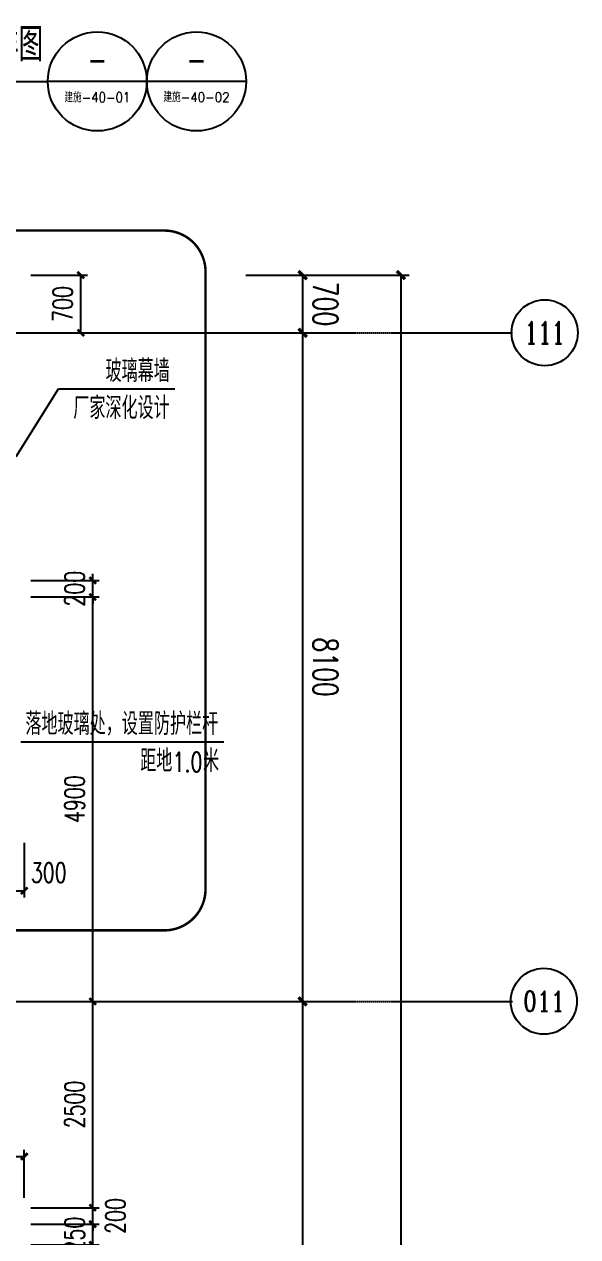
# Model space of a CAD drawing. Extents: x -954573 to 446329, y 489853 to 1226784.
# Drawn here: x -68054 to -61355, y 820868 to 835559 of the extents above; entities that cross this region are included whole.
import ezdxf
from ezdxf.enums import TextEntityAlignment as Align

# ---------------------------------------------------------------- set-up
doc = ezdxf.new("R2010")
doc.units = 0
doc.header["$LTSCALE"] = 10
doc.header["$MEASUREMENT"] = 0
doc.linetypes.add('10平面$0$DOTE', pattern=[2.42, 2, -0.2, 0.02, -0.2])
doc.linetypes.add('10平面$1$DASH', pattern=[0.35, 0.25, -0.1])
doc.layers.get('Defpoints').update_dxf_attribs({"color": 210})
for name, color, linetype in [('10平面$0$A-AXIS-D', 8, 'Continuous'), ('10平面$0$A-AXIS-DOTE', 8, '10平面$0$DOTE'), ('10平面$0$A-AXIS-DP', 8, 'Continuous'), ('10平面$0$A-AXIS-SYMB', 8, 'Continuous'), ('10平面$0$AS-WALL', 8, 'Continuous'), ('10平面$0$DIM_ELEV', 3, 'Continuous'), ('10平面$0$PUB_TEXT', 8, 'Continuous'), ('A-LIN-V', 9, 'Continuous')]:
    doc.layers.add(name, color=color, linetype=linetype)
doc.styles.add('10平面$0$_TCH_AXIS', font='COMPLEX', dxfattribs={"bigfont": 'GBCBIG'})
doc.styles.add('10平面$0$_TCH_DIM', font='SIMPLEX', dxfattribs={"bigfont": 'GBCBIG'})
doc.styles.add('10平面$0$_TCH_DIM_T3', font='SIMPLEX', dxfattribs={"width": 0.705882, "bigfont": 'GBCBIG'})
doc.styles.add('10平面$0$A-DIM_T3', font='SIMPLEX', dxfattribs={"width": 0.705882, "bigfont": 'GBCBIG'})
doc.dimstyles.new('10平面$0$_TCH_ARCH&&100', dxfattribs={"dimtxt": 297.5, "dimasz": 100, "dimexe": 100, "dimexo": 100, "dimgap": 126.25, "dimtad": 1, "dimdec": 0, "dimzin": 0, "dimdsep": 46, "dimtxsty": '10平面$0$_TCH_DIM_T3', "dimblk": '10平面$0$_ArchTick', "dimcen": 0.09, "dimclrt": 7, "dimazin": 2, "dimtfac": 1, "dimtdec": 0, "dimtix": 1, "dimtmove": 2, "dimatfit": 3, "dimfxl": 0, "dimtolj": 1, "dimtzin": 0, "dimarcsym": 0})
doc.dimstyles.new('10平面$0$_TCH_ARCH&&80', dxfattribs={"dimtxt": 238, "dimasz": 80, "dimexe": 80, "dimexo": 80, "dimgap": 101, "dimtad": 1, "dimdec": 0, "dimzin": 0, "dimdsep": 46, "dimtxsty": '10平面$0$_TCH_DIM_T3', "dimblk": '10平面$0$_ArchTick', "dimcen": 0.09, "dimclrt": 7, "dimazin": 2, "dimtfac": 1, "dimtdec": 0, "dimtix": 1, "dimtmove": 2, "dimatfit": 3, "dimfxl": 0, "dimtolj": 1, "dimtzin": 0, "dimarcsym": 0})
doc.dimstyles.new('10平面$0$A-DIM&&100', dxfattribs={"dimtxt": 297.5, "dimasz": 100, "dimexe": 100, "dimexo": 100, "dimgap": 126.25, "dimtad": 1, "dimdec": 0, "dimzin": 0, "dimdsep": 46, "dimtxsty": '10平面$0$A-DIM_T3', "dimblk": '10平面$0$_ArchTick', "dimcen": 0.09, "dimclrt": 7, "dimazin": 2, "dimtfac": 1, "dimtdec": 0, "dimtix": 1, "dimtmove": 2, "dimatfit": 3, "dimfxl": 0, "dimtolj": 1, "dimtzin": 0, "dimarcsym": 0})

# ---------------------------------------------------------------- blocks, each defined once
blk = doc.blocks.new('10平面$0$_ArchTick')
at = {"color": 0, "linetype": 'ByBlock', "const_width": 0.4}
blk.add_lwpolyline([(-0.5, -0.5), (0.5, 0.5)], dxfattribs=at)
blk = doc.blocks.new('*D3010')
at = {"layer": '10平面$0$A-AXIS-D', "color": 0, "lineweight": -2}
for p, q in [((155366, 27700), (156152, 27700)), ((156052, 27700), (156052, 27000)), ((155366, 27000), (156152, 27000))]:
    blk.add_line(p, q, dxfattribs=at)
at = {"layer": 'Defpoints', "color": 0}
for p in [(155266, 27700), (155266, 27000), (156052, 27000)]:
    blk.add_point(p, dxfattribs=at)
at = {"layer": '10平面$0$A-AXIS-D', "color": 0, "lineweight": -2, "xscale": 100, "yscale": 100, "zscale": 100}
for p, rotation in [((156052, 27700), 90), ((156052, 27000), 270)]:
    blk.add_blockref('10平面$0$_ArchTick', p, dxfattribs=dict(at, rotation=rotation))
at = {"layer": '10平面$0$A-AXIS-D', "color": 7, "insert": (156327, 27350), "char_height": 297.5, "attachment_point": 5, "rotation": 270, "style": '10平面$0$A-DIM_T3'}
blk.add_mtext('\\A1;700', dxfattribs=at)
blk = doc.blocks.new('*D3011')
at = {"layer": '10平面$0$A-AXIS-D', "color": 0, "lineweight": -2}
for p, q in [((155366, 27000), (156152, 27000)), ((156052, 27000), (156052, 18900)), ((155366, 18900), (156152, 18900))]:
    blk.add_line(p, q, dxfattribs=at)
at = {"layer": 'Defpoints', "color": 0}
for p in [(155266, 27000), (155266, 18900), (156052, 18900)]:
    blk.add_point(p, dxfattribs=at)
at = {"layer": '10平面$0$A-AXIS-D', "color": 0, "lineweight": -2, "xscale": 100, "yscale": 100, "zscale": 100}
for p, rotation in [((156052, 27000), 90), ((156052, 18900), 270)]:
    blk.add_blockref('10平面$0$_ArchTick', p, dxfattribs=dict(at, rotation=rotation))
at = {"layer": '10平面$0$A-AXIS-D', "color": 7, "insert": (156327, 22950), "char_height": 297.5, "attachment_point": 5, "rotation": 270, "style": '10平面$0$A-DIM_T3'}
blk.add_mtext('\\A1;8100', dxfattribs=at)
blk = doc.blocks.new('*D3012')
at = {"layer": '10平面$0$A-AXIS-D', "color": 0, "lineweight": -2}
for p, q in [((155366, 18900), (156152, 18900)), ((156052, 18900), (156052, 10800)), ((155366, 10800), (156152, 10800))]:
    blk.add_line(p, q, dxfattribs=at)
at = {"layer": 'Defpoints', "color": 0}
for p in [(155266, 18900), (155266, 10800), (156052, 10800)]:
    blk.add_point(p, dxfattribs=at)
at = {"layer": '10平面$0$A-AXIS-D', "color": 0, "lineweight": -2, "xscale": 100, "yscale": 100, "zscale": 100}
for p, rotation in [((156052, 18900), 90), ((156052, 10800), 270)]:
    blk.add_blockref('10平面$0$_ArchTick', p, dxfattribs=dict(at, rotation=rotation))
at = {"layer": '10平面$0$A-AXIS-D', "color": 7, "insert": (156327, 14850), "char_height": 297.5, "attachment_point": 5, "rotation": 270, "style": '10平面$0$A-DIM_T3'}
blk.add_mtext('\\A1;8100', dxfattribs=at)
blk = doc.blocks.new('*D3047')
at = {"layer": '10平面$0$A-AXIS-D', "color": 0, "lineweight": -2}
for p, q in [((155366, 27700), (157342, 27700)), ((157242, 27700), (157242, -63700)), ((155366, -63700), (157342, -63700))]:
    blk.add_line(p, q, dxfattribs=at)
at = {"layer": 'Defpoints', "color": 0}
for p in [(155266, 27700), (155266, -63700), (157242, -63700)]:
    blk.add_point(p, dxfattribs=at)
at = {"layer": '10平面$0$A-AXIS-D', "color": 0, "lineweight": -2, "xscale": 100, "yscale": 100, "zscale": 100}
for p, rotation in [((157242, 27700), 90), ((157242, -63700), 270)]:
    blk.add_blockref('10平面$0$_ArchTick', p, dxfattribs=dict(at, rotation=rotation))
at = {"layer": '10平面$0$A-AXIS-D', "color": 7, "insert": (157517, -18000), "char_height": 297.5, "attachment_point": 5, "rotation": 270, "style": '10平面$0$_TCH_DIM_T3'}
blk.add_mtext('\\A1;91400', dxfattribs=at)
blk = doc.blocks.new('10平面$0$3132')
at = {"layer": '10平面$0$A-AXIS-SYMB'}
for p, q in [((-71345, 834866), (-67770, 834866)), ((-66570, 834866), (-67770, 834866)), ((-65370, 834866), (-66570, 834866))]:
    blk.add_line(p, q, dxfattribs=at)
for centre in [(-67170, 834866), (-65970, 834866)]:
    blk.add_circle(centre, 600, dxfattribs=at)
at = {"layer": '10平面$0$DIM_ELEV', "linetype": '10平面$1$DASH', "const_width": 30}
blk.add_lwpolyline([(-77020, 833060), (-66360, 833060, -0.414214), (-65860, 832560), (-65860, 825080, -0.414214), (-66360, 824580), (-77020, 824580, -0.414214), (-77520, 825080), (-77520, 832560, -0.414214)], format="xyb", close=True, dxfattribs=at)
at = {"layer": '10平面$0$PUB_TEXT', "style": '10平面$0$_TCH_DIM'}
blk.add_text('大样图', height=405.1, dxfattribs=at).set_placement((-68704, 835111))
for s, height, width, p, p2 in [('-', 365, 0.777778, (-67291, 834954), (-67048, 834954)), ('-', 365, 0.777778, (-66091, 834954), (-65848, 834954)), ('建施-40-01', 120.6, 0.940298, (-67568, 834614), (-66771, 834614)), ('建施-40-02', 114.3, 0.940725, (-66370, 834618), (-65569, 834618))]:
    blk.add_text(s, height=height, dxfattribs=dict(at, width=width)).set_placement(p, p2, align=Align.FIT)
blk = doc.blocks.new('*D3772')
at = {"layer": '10平面$0$A-AXIS-DP', "color": 0, "lineweight": -2}
for p, q in [((-68354, 825640), (-68354, 824980)), ((-68054, 825640), (-68054, 824980)), ((-68354, 825060), (-68054, 825060))]:
    blk.add_line(p, q, dxfattribs=at)
at = {"layer": 'Defpoints', "color": 0}
for p in [(-68354, 825720), (-68054, 825720), (-68054, 825060)]:
    blk.add_point(p, dxfattribs=at)
at = {"layer": '10平面$0$A-AXIS-DP', "color": 0, "lineweight": -2, "xscale": 80, "yscale": 80, "zscale": 80, "rotation": 180}
blk.add_blockref('10平面$0$_ArchTick', (-68354, 825060), dxfattribs=at)
at = {"layer": '10平面$0$A-AXIS-DP', "color": 0, "lineweight": -2, "xscale": 80, "yscale": 80, "zscale": 80}
blk.add_blockref('10平面$0$_ArchTick', (-68054, 825060), dxfattribs=at)
at = {"layer": '10平面$0$A-AXIS-DP', "color": 7, "insert": (-67758, 825280), "char_height": 238, "attachment_point": 5, "style": '10平面$0$_TCH_DIM_T3'}
blk.add_mtext('\\A1;300', dxfattribs=at)
blk = doc.blocks.new('*D3786')
at = {"layer": '10平面$0$A-AXIS-DP', "color": 0, "lineweight": -2}
for p, q in [((-67226, 821020), (-67226, 821100)), ((-67974, 821020), (-67146, 821020)), ((-67226, 820770), (-67226, 821020)), ((-67974, 820770), (-67146, 820770)), ((-67226, 820770), (-67226, 820690))]:
    blk.add_line(p, q, dxfattribs=at)
at = {"layer": 'Defpoints', "color": 0}
for p in [(-68054, 821020), (-67226, 821020), (-68054, 820770)]:
    blk.add_point(p, dxfattribs=at)
at = {"layer": '10平面$0$A-AXIS-DP', "color": 0, "lineweight": -2, "xscale": 80, "yscale": 80, "zscale": 80}
for p, rotation in [((-67226, 821020), 270), ((-67226, 820770), 90)]:
    blk.add_blockref('10平面$0$_ArchTick', p, dxfattribs=dict(at, rotation=rotation))
at = {"layer": '10平面$0$A-AXIS-DP', "color": 7, "insert": (-67446, 820895), "char_height": 238, "attachment_point": 5, "rotation": 90, "style": '10平面$0$_TCH_DIM_T3'}
blk.add_mtext('\\A1;250', dxfattribs=at)
blk = doc.blocks.new('*D3787')
at = {"layer": '10平面$0$A-AXIS-DP', "color": 0, "lineweight": -2}
for p, q in [((-67226, 821220), (-67226, 821300)), ((-67974, 821220), (-67146, 821220)), ((-67226, 821020), (-67226, 821220)), ((-67974, 821020), (-67146, 821020)), ((-67226, 821020), (-67226, 820940))]:
    blk.add_line(p, q, dxfattribs=at)
at = {"layer": 'Defpoints', "color": 0}
for p in [(-68054, 821220), (-67226, 821220), (-68054, 821020)]:
    blk.add_point(p, dxfattribs=at)
at = {"layer": '10平面$0$A-AXIS-DP', "color": 0, "lineweight": -2, "xscale": 80, "yscale": 80, "zscale": 80}
for p, rotation in [((-67226, 821220), 270), ((-67226, 821020), 90)]:
    blk.add_blockref('10平面$0$_ArchTick', p, dxfattribs=dict(at, rotation=rotation))
at = {"layer": '10平面$0$A-AXIS-DP', "color": 7, "insert": (-66950, 821120), "char_height": 238, "attachment_point": 5, "rotation": 90, "style": '10平面$0$_TCH_DIM_T3'}
blk.add_mtext('\\A1;200', dxfattribs=at)
blk = doc.blocks.new('*D3788')
at = {"layer": '10平面$0$A-AXIS-DP', "color": 0, "lineweight": -2}
for p, q in [((-67974, 823720), (-67146, 823720)), ((-67226, 821220), (-67226, 823720)), ((-67974, 821220), (-67146, 821220))]:
    blk.add_line(p, q, dxfattribs=at)
at = {"layer": 'Defpoints', "color": 0}
for p in [(-68054, 823720), (-67226, 823720), (-68054, 821220)]:
    blk.add_point(p, dxfattribs=at)
at = {"layer": '10平面$0$A-AXIS-DP', "color": 0, "lineweight": -2, "xscale": 80, "yscale": 80, "zscale": 80}
for p, rotation in [((-67226, 823720), 90), ((-67226, 821220), 270)]:
    blk.add_blockref('10平面$0$_ArchTick', p, dxfattribs=dict(at, rotation=rotation))
at = {"layer": '10平面$0$A-AXIS-DP', "color": 7, "insert": (-67446, 822470), "char_height": 238, "attachment_point": 5, "rotation": 90, "style": '10平面$0$_TCH_DIM_T3'}
blk.add_mtext('\\A1;2500', dxfattribs=at)
blk = doc.blocks.new('*D3789')
at = {"layer": '10平面$0$A-AXIS-DP', "color": 0, "lineweight": -2}
for p, q in [((-67974, 828620), (-67146, 828620)), ((-67226, 823720), (-67226, 828620)), ((-67974, 823720), (-67146, 823720))]:
    blk.add_line(p, q, dxfattribs=at)
at = {"layer": 'Defpoints', "color": 0}
for p in [(-68054, 828620), (-67226, 828620), (-68054, 823720)]:
    blk.add_point(p, dxfattribs=at)
at = {"layer": '10平面$0$A-AXIS-DP', "color": 0, "lineweight": -2, "xscale": 80, "yscale": 80, "zscale": 80}
for p, rotation in [((-67226, 828620), 90), ((-67226, 823720), 270)]:
    blk.add_blockref('10平面$0$_ArchTick', p, dxfattribs=dict(at, rotation=rotation))
at = {"layer": '10平面$0$A-AXIS-DP', "color": 7, "insert": (-67446, 826170), "char_height": 238, "attachment_point": 5, "rotation": 90, "style": '10平面$0$_TCH_DIM_T3'}
blk.add_mtext('\\A1;4900', dxfattribs=at)
blk = doc.blocks.new('*D3790')
at = {"layer": '10平面$0$A-AXIS-DP', "color": 0, "lineweight": -2}
for p, q in [((-67226, 828820), (-67226, 828900)), ((-67974, 828820), (-67146, 828820)), ((-67226, 828620), (-67226, 828820)), ((-67974, 828620), (-67146, 828620)), ((-67226, 828620), (-67226, 828540))]:
    blk.add_line(p, q, dxfattribs=at)
at = {"layer": 'Defpoints', "color": 0}
for p in [(-68054, 828820), (-67226, 828820), (-68054, 828620)]:
    blk.add_point(p, dxfattribs=at)
at = {"layer": '10平面$0$A-AXIS-DP', "color": 0, "lineweight": -2, "xscale": 80, "yscale": 80, "zscale": 80}
for p, rotation in [((-67226, 828820), 270), ((-67226, 828620), 90)]:
    blk.add_blockref('10平面$0$_ArchTick', p, dxfattribs=dict(at, rotation=rotation))
at = {"layer": '10平面$0$A-AXIS-DP', "color": 7, "insert": (-67446, 828720), "char_height": 238, "attachment_point": 5, "rotation": 90, "style": '10平面$0$_TCH_DIM_T3'}
blk.add_mtext('\\A1;200', dxfattribs=at)
blk = doc.blocks.new('*D4205')
at = {"layer": '10平面$0$A-AXIS-DP', "color": 0, "lineweight": -2}
for p, q in [((-68854, 821340), (-68854, 821920)), ((-68854, 821840), (-68054, 821840)), ((-68054, 821340), (-68054, 821920))]:
    blk.add_line(p, q, dxfattribs=at)
at = {"layer": 'Defpoints', "color": 0}
for p in [(-68054, 821840), (-68854, 821260), (-68054, 821260)]:
    blk.add_point(p, dxfattribs=at)
at = {"layer": '10平面$0$A-AXIS-DP', "color": 0, "lineweight": -2, "xscale": 80, "yscale": 80, "zscale": 80, "rotation": 180}
blk.add_blockref('10平面$0$_ArchTick', (-68854, 821840), dxfattribs=at)
at = {"layer": '10平面$0$A-AXIS-DP', "color": 0, "lineweight": -2, "xscale": 80, "yscale": 80, "zscale": 80}
blk.add_blockref('10平面$0$_ArchTick', (-68054, 821840), dxfattribs=at)
at = {"layer": '10平面$0$A-AXIS-DP', "color": 7, "insert": (-68454, 822060), "char_height": 238, "attachment_point": 5, "style": '10平面$0$_TCH_DIM_T3'}
blk.add_mtext('\\A1;800', dxfattribs=at)
blk = doc.blocks.new('*D4215')
at = {"layer": '10平面$0$A-AXIS-DP', "color": 0, "lineweight": -2}
for p, q in [((-67974, 832520), (-67290, 832520)), ((-67370, 831820), (-67370, 832520)), ((-67974, 831820), (-67290, 831820))]:
    blk.add_line(p, q, dxfattribs=at)
at = {"layer": 'Defpoints', "color": 0}
for p in [(-68054, 832520), (-67370, 832520), (-68054, 831820)]:
    blk.add_point(p, dxfattribs=at)
at = {"layer": '10平面$0$A-AXIS-DP', "color": 0, "lineweight": -2, "xscale": 80, "yscale": 80, "zscale": 80}
for p, rotation in [((-67370, 832520), 90), ((-67370, 831820), 270)]:
    blk.add_blockref('10平面$0$_ArchTick', p, dxfattribs=dict(at, rotation=rotation))
at = {"layer": '10平面$0$A-AXIS-DP', "color": 7, "insert": (-67590, 832170), "char_height": 238, "attachment_point": 5, "rotation": 90, "style": '10平面$0$_TCH_DIM_T3'}
blk.add_mtext('\\A1;700', dxfattribs=at)
blk = doc.blocks.new('10平面$0$dote')
at = {"layer": '10平面$0$A-AXIS-D'}
for centre in [(158981.5, 27001.1), (158971.5, 18901.1)]:
    blk.add_circle(centre, 400, dxfattribs=at)
at = {"layer": '10平面$0$A-AXIS-DOTE'}
for p, q in [((134026.4, 27000), (158590, 27000)), ((134026.4, 18900), (158590, 18900))]:
    blk.add_line(p, q, dxfattribs=at)
at = {"layer": '10平面$0$PUB_TEXT', "style": '10平面$0$_TCH_AXIS'}
for s, height, p, p2 in [('111', 265.5, (158735, 26868.4), (159228, 26868.4)), ('011', 241.21, (158718.8, 18780.5), (159224.2, 18780.5))]:
    blk.add_text(s, height=height, dxfattribs=at).set_placement(p, p2, align=Align.FIT)
at = {"layer": '10平面$0$A-AXIS-D'}
for base, p1, p2, dimstyle, picture, middle in [((156052.2, 27000), (155265.8, 27700), (155265.8, 27000), '10平面$0$A-DIM&&100', '*D3010', (156327.2, 27350)), ((157241.9, -63700), (155265.8, 27700), (155265.8, -63700), '10平面$0$_TCH_ARCH&&100', '*D3047', (157516.9, -18000)), ((156052.2, 18900), (155265.8, 27000), (155265.8, 18900), '10平面$0$A-DIM&&100', '*D3011', (156327.2, 22950)), ((156052.2, 10800), (155265.8, 18900), (155265.8, 10800), '10平面$0$A-DIM&&100', '*D3012', (156327.2, 14850))]:
    dim = blk.add_linear_dim(base=base, p1=p1, p2=p2, angle=270, dimstyle=dimstyle, override={"dimgap": 0}, dxfattribs=at)
    dim.commit()
    dim.dimension.update_dxf_attribs({"geometry": picture, "text_midpoint": middle, "dimtype": 129, "text_rotation": 270})
blk = doc.blocks.new('10平面')
at = {"layer": '10平面$0$A-AXIS-SYMB'}
for p, q in [((-68154.2, 830320), (-67640, 831140)), ((-67640, 831140), (-66230, 831140)), ((-68097.7, 826864), (-65639.2, 826864))]:
    blk.add_line(p, q, dxfattribs=at)
at = {"layer": '10平面$0$A-AXIS-DP'}
blk.add_blockref('10平面$0$3132', (0, 0), dxfattribs=at)
at = {"layer": '10平面$0$AS-WALL'}
blk.add_blockref('10平面$0$dote', (-220736.4, 804820), dxfattribs=at)
at = {"layer": '10平面$0$PUB_TEXT', "style": '10平面$0$_TCH_DIM'}
for s, height, p in [('玻璃幕墙', 270.07, (-67070.6, 831224)), ('厂家深化设计', 270.07, (-67460.8, 830776)), ('落地玻璃处，设置防护栏杆', 270.071, (-68040.6, 826948)), ('距地', 270.07, (-66651.2, 826500)), ('米', 270.1, (-65890, 826500))]:
    blk.add_text(s, height=height, dxfattribs=at).set_placement(p)
at = {"layer": '10平面$0$PUB_TEXT', "style": '10平面$0$_TCH_DIM', "width": 0.705882}
blk.add_text('1.0', height=238, dxfattribs=at).set_placement((-66258, 826500))
at = {"layer": '10平面$0$A-AXIS-DP'}
for p1, p2, distance, picture, middle in [((-68054.2, 831820), (-68054.2, 832520), -684.2, '*D4215', (-67590, 832170)), ((-68054.2, 828620), (-68054.2, 828820), -828.4, '*D3790', (-67445.8, 828720)), ((-68054.2, 823720), (-68054.2, 828620), -828.4, '*D3789', (-67445.8, 826170)), ((-68054.2, 821220), (-68054.2, 823720), -828.4, '*D3788', (-67445.8, 822470)), ((-68854.2, 821260), (-68054.2, 821260), 580, '*D4205', (-68454.2, 822060)), ((-68054.2, 820770), (-68054.2, 821020), -828.4, '*D3786', (-67445.8, 820895))]:
    dim = blk.add_aligned_dim(p1=p1, p2=p2, distance=distance, dimstyle='10平面$0$_TCH_ARCH&&80', dxfattribs=at)
    dim.commit()
    dim.dimension.update_dxf_attribs({"geometry": picture, "text_midpoint": middle})
for base, p1, p2, angle, picture, middle in [((-68054.2, 825060), (-68354.2, 825720), (-68054.2, 825720), 360, '*D3772', (-67758.2, 825280)), ((-67225.8, 821220), (-68054.2, 821020), (-68054.2, 821220), 90, '*D3787', (-66950, 821120))]:
    dim = blk.add_linear_dim(base=base, p1=p1, p2=p2, angle=angle, dimstyle='10平面$0$_TCH_ARCH&&80', dxfattribs=at)
    dim.commit()
    dim.dimension.update_dxf_attribs({"geometry": picture, "text_midpoint": middle, "dimtype": 129})

msp = doc.modelspace()

# ---------------------------------------------------------------- block references
at = {"layer": 'A-LIN-V'}
msp.add_blockref('10平面', (0, 0), dxfattribs=at)

doc.saveas('drawing.dxf')
